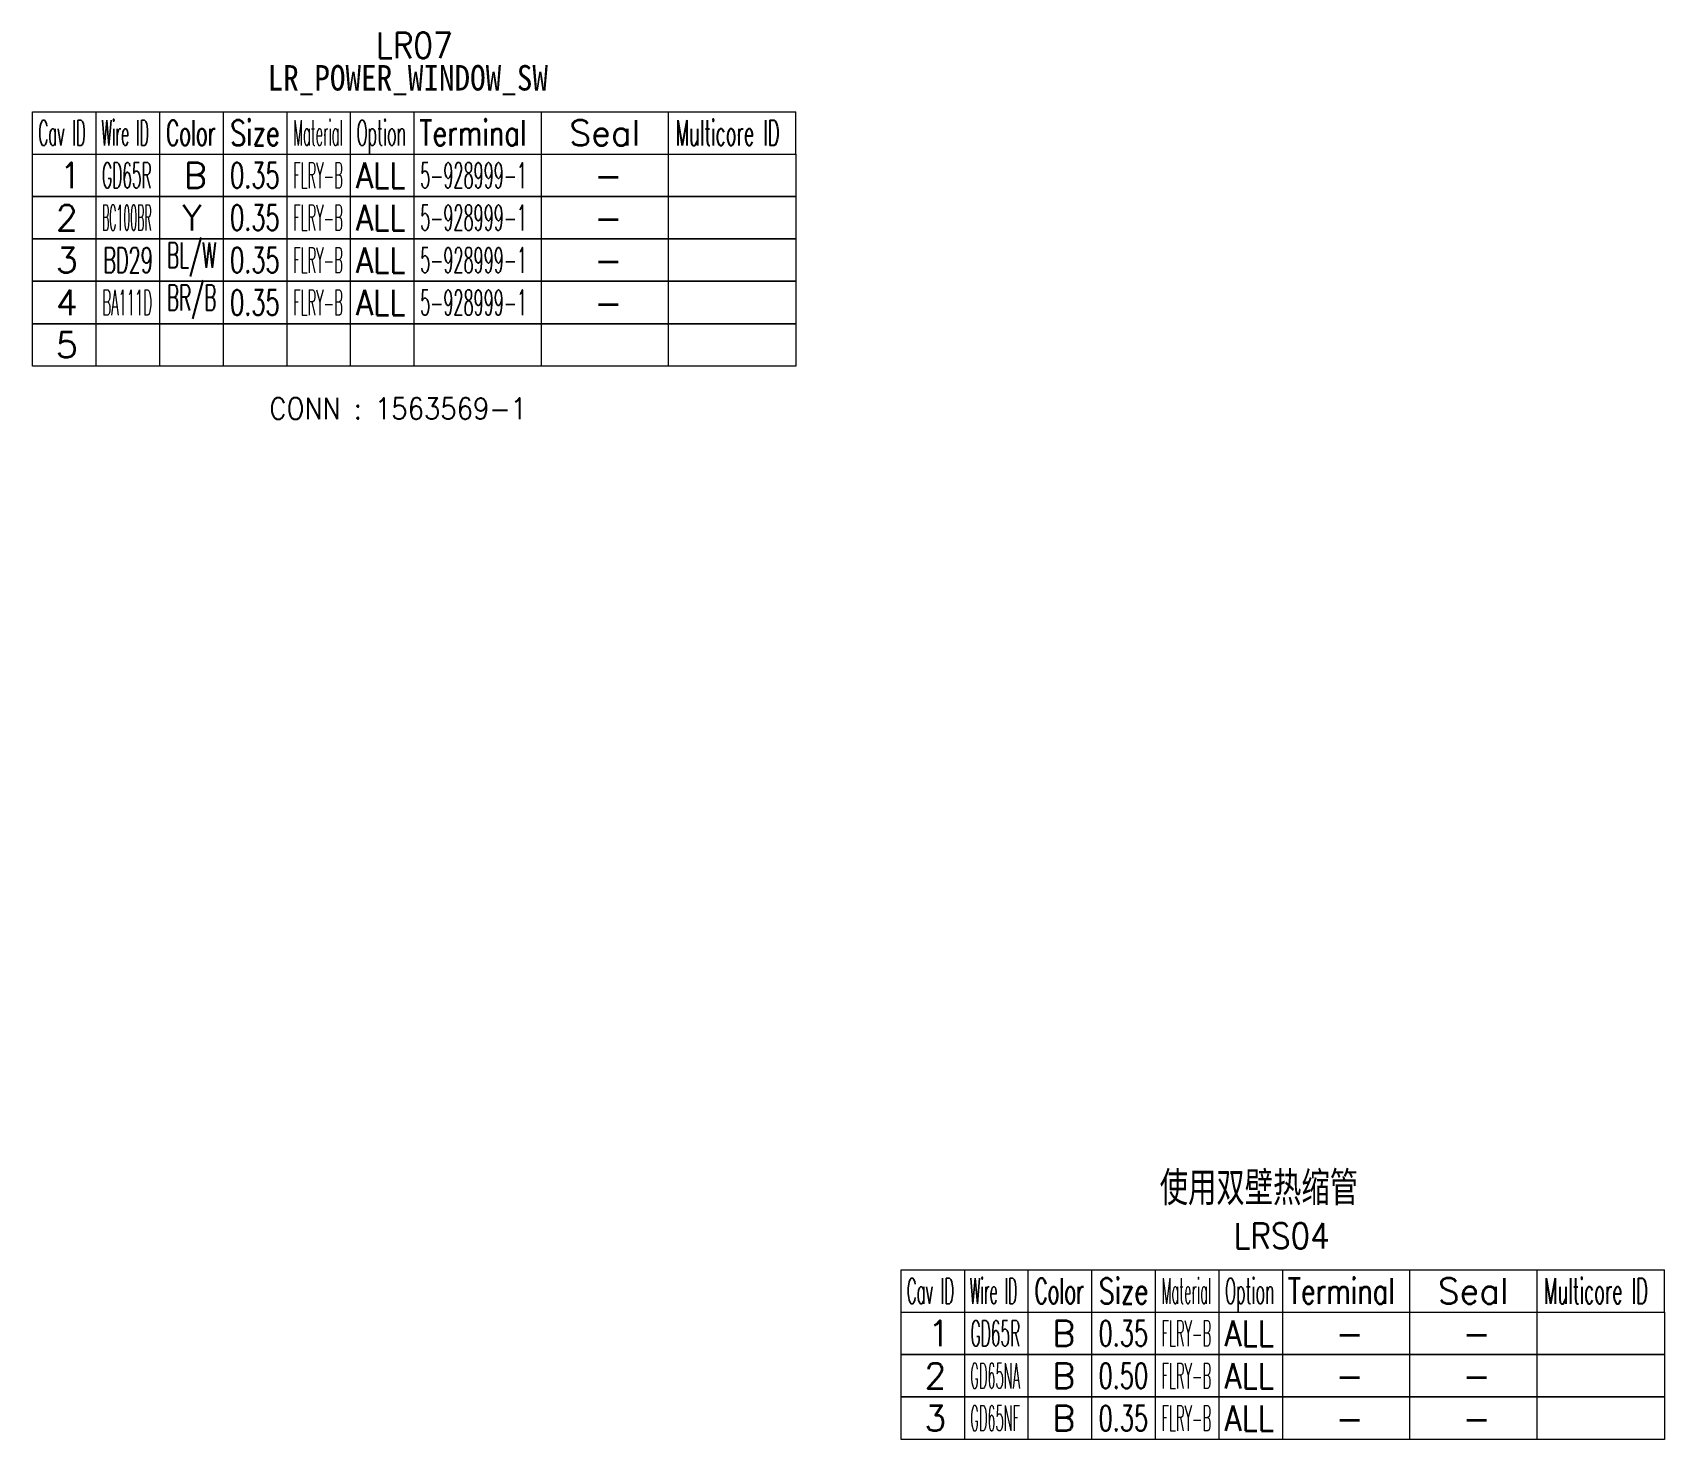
# Model space of a CAD drawing. Header units: inches. Extents: x 47316 to 59086, y 3141 to 11743.
# Drawn here: x 48487.5 to 48679.9, y 7296.8 to 7462.6 of the extents above; entities that cross this region are included whole.
import ezdxf

# ---------------------------------------------------------------- set-up
doc = ezdxf.new("R2010")
doc.units = ezdxf.units.IN
doc.header["$MEASUREMENT"] = 0
doc.styles.add('MtX_SimSun', font='')
doc.styles.get("Standard").update_dxf_attribs({"font": ''})
doc.styles.get('MtX_SimSun').set_extended_font_data('SimSun')
doc.styles.get('Standard').set_extended_font_data('SimSun')

msp = doc.modelspace()

# ---------------------------------------------------------------- linework, layer by layer
at = {"color": 0, "linetype": 'Continuous', "lineweight": 15}
for p, q in [((48487.46, 7453.31), (48577.46, 7453.31)), ((48487.46, 7448.31), (48487.46, 7453.31)), ((48487.46, 7448.31), (48577.46, 7448.31)), ((48589.87, 7316.77), (48679.87, 7316.77)), ((48589.87, 7311.77), (48589.87, 7316.77)), ((48589.87, 7311.77), (48679.87, 7311.77))]:
    msp.add_line(p, q, dxfattribs=at)
at = {"color": 7, "linetype": 'Continuous', "lineweight": 15}
for p, q in [((48494.96, 7448.31), (48494.96, 7453.31)), ((48502.46, 7448.31), (48502.46, 7453.31)), ((48509.96, 7448.31), (48509.96, 7453.31)), ((48517.46, 7448.31), (48517.46, 7453.31)), ((48524.96, 7448.31), (48524.96, 7453.31)), ((48532.46, 7448.31), (48532.46, 7453.31)), ((48547.46, 7448.31), (48547.46, 7453.31)), ((48562.46, 7448.31), (48562.46, 7453.31)), ((48577.46, 7448.31), (48577.46, 7453.31)), ((48597.37, 7311.77), (48597.37, 7316.77)), ((48604.87, 7311.77), (48604.87, 7316.77)), ((48612.37, 7311.77), (48612.37, 7316.77)), ((48619.87, 7311.77), (48619.87, 7316.77)), ((48627.37, 7311.77), (48627.37, 7316.77)), ((48634.87, 7311.77), (48634.87, 7316.77)), ((48649.87, 7311.77), (48649.87, 7316.77)), ((48664.87, 7311.77), (48664.87, 7316.77)), ((48679.87, 7311.77), (48679.87, 7316.77))]:
    msp.add_line(p, q, dxfattribs=at)
at = {"color": 102, "linetype": 'Continuous', "lineweight": 15}
for p, q in [((48494.96, 7443.31), (48494.96, 7448.31)), ((48502.46, 7443.31), (48502.46, 7448.31)), ((48509.96, 7443.31), (48509.96, 7448.31)), ((48517.46, 7443.31), (48517.46, 7448.31)), ((48524.96, 7443.31), (48524.96, 7448.31)), ((48532.46, 7443.31), (48532.46, 7448.31)), ((48547.46, 7443.31), (48547.46, 7448.31)), ((48562.46, 7443.31), (48562.46, 7448.31)), ((48494.96, 7438.31), (48494.96, 7443.31)), ((48502.46, 7438.31), (48502.46, 7443.31)), ((48509.96, 7438.31), (48509.96, 7443.31)), ((48517.46, 7438.31), (48517.46, 7443.31)), ((48524.96, 7438.31), (48524.96, 7443.31)), ((48532.46, 7438.31), (48532.46, 7443.31)), ((48547.46, 7438.31), (48547.46, 7443.31)), ((48562.46, 7438.31), (48562.46, 7443.31)), ((48494.96, 7433.31), (48494.96, 7438.31)), ((48502.46, 7433.31), (48502.46, 7438.31)), ((48509.96, 7433.31), (48509.96, 7438.31)), ((48517.46, 7433.31), (48517.46, 7438.31)), ((48524.96, 7433.31), (48524.96, 7438.31)), ((48532.46, 7433.31), (48532.46, 7438.31)), ((48547.46, 7433.31), (48547.46, 7438.31)), ((48562.46, 7433.31), (48562.46, 7438.31)), ((48494.96, 7428.31), (48494.96, 7433.31)), ((48502.46, 7428.31), (48502.46, 7433.31)), ((48509.96, 7428.31), (48509.96, 7433.31)), ((48517.46, 7428.31), (48517.46, 7433.31)), ((48524.96, 7428.31), (48524.96, 7433.31)), ((48532.46, 7428.31), (48532.46, 7433.31)), ((48547.46, 7428.31), (48547.46, 7433.31)), ((48562.46, 7428.31), (48562.46, 7433.31)), ((48494.96, 7423.31), (48494.96, 7428.31)), ((48502.46, 7423.31), (48502.46, 7428.31)), ((48509.96, 7423.31), (48509.96, 7428.31)), ((48517.46, 7423.31), (48517.46, 7428.31)), ((48524.96, 7423.31), (48524.96, 7428.31)), ((48532.46, 7423.31), (48532.46, 7428.31)), ((48547.46, 7423.31), (48547.46, 7428.31)), ((48562.46, 7423.31), (48562.46, 7428.31)), ((48597.37, 7306.77), (48597.37, 7311.77)), ((48604.87, 7306.77), (48604.87, 7311.77)), ((48612.37, 7306.77), (48612.37, 7311.77)), ((48619.87, 7306.77), (48619.87, 7311.77)), ((48627.37, 7306.77), (48627.37, 7311.77)), ((48634.87, 7306.77), (48634.87, 7311.77)), ((48649.87, 7306.77), (48649.87, 7311.77)), ((48664.87, 7306.77), (48664.87, 7311.77)), ((48597.37, 7301.77), (48597.37, 7306.77)), ((48604.87, 7301.77), (48604.87, 7306.77)), ((48612.37, 7301.77), (48612.37, 7306.77)), ((48619.87, 7301.77), (48619.87, 7306.77)), ((48627.37, 7301.77), (48627.37, 7306.77)), ((48634.87, 7301.77), (48634.87, 7306.77)), ((48649.87, 7301.77), (48649.87, 7306.77)), ((48664.87, 7301.77), (48664.87, 7306.77)), ((48597.37, 7296.77), (48597.37, 7301.77)), ((48604.87, 7296.77), (48604.87, 7301.77)), ((48612.37, 7296.77), (48612.37, 7301.77)), ((48619.87, 7296.77), (48619.87, 7301.77)), ((48627.37, 7296.77), (48627.37, 7301.77)), ((48634.87, 7296.77), (48634.87, 7301.77)), ((48649.87, 7296.77), (48649.87, 7301.77)), ((48664.87, 7296.77), (48664.87, 7301.77))]:
    msp.add_line(p, q, dxfattribs=at)
at = {"color": 0, "linetype": 'Continuous', "lineweight": 15}
for points in [[(48487.46, 7443.31), (48487.46, 7448.31), (48577.46, 7448.31), (48577.46, 7443.31)], [(48487.46, 7438.31), (48487.46, 7443.31), (48577.46, 7443.31), (48577.46, 7438.31)], [(48487.46, 7433.31), (48487.46, 7438.31), (48577.46, 7438.31), (48577.46, 7433.31)], [(48487.46, 7428.31), (48487.46, 7433.31), (48577.46, 7433.31), (48577.46, 7428.31)], [(48487.46, 7423.31), (48487.46, 7428.31), (48577.46, 7428.31), (48577.46, 7423.31)], [(48589.87, 7306.77), (48589.87, 7311.77), (48679.87, 7311.77), (48679.87, 7306.77)], [(48589.87, 7301.77), (48589.87, 7306.77), (48679.87, 7306.77), (48679.87, 7301.77)], [(48589.87, 7296.77), (48589.87, 7301.77), (48679.87, 7301.77), (48679.87, 7296.77)]]:
    msp.add_lwpolyline(points, close=True, dxfattribs=at)

# ---------------------------------------------------------------- texts
at = {"lineweight": -3, "style": 'MtX_SimSun', "width": 0.7}
msp.add_text('使用双壁热缩管', height=3.5, dxfattribs=at).set_placement((48620.36, 7324.77))
at = {"color": 6, "linetype": 'Continuous', "lineweight": 20, "char_height": 3, "attachment_point": 1}
for s, insert, width in [('\\Fromans.shx;\\W0.9000000000;\\T1.0000000000;\\o\\lLR07', (48527.96, 7462.63), 10.0286), ('\\f黑体|b0|i0|c1|p0;\\W0.9000000000;\\T1.0000000000;\\o\\lLR_POWER_WINDOW_SW', (48515.17, 7458.81), 34.9483), ('\\Fromans.shx;\\W0.9000000000;\\T1.0000000000;\\o\\lLRS04', (48629.08, 7322.27), 12.6)]:
    msp.add_mtext(s, dxfattribs=dict(at, insert=insert, width=width))
at = {"color": 7, "linetype": 'Continuous', "lineweight": 15, "char_height": 3, "attachment_point": 1}
for s, insert, width in [('\\Fromans.shx;\\W0.4292452830;\\T1.0000000000;\\o\\lCav ID', (48488.15, 7452.31), 6.5), ('\\Fromans.shx;\\W0.4026548673;\\T1.0000000000;\\o\\lWire ID', (48495.58, 7452.31), 6.5), ('\\Fromans.shx;\\W0.5687500000;\\T1.0000000000;\\o\\lColor', (48503.21, 7452.31), 6.5), ('\\Fromans.shx;\\W0.7222222222;\\T1.0000000000;\\o\\lSize', (48510.77, 7452.31), 6.5), ('\\Fromans.shx;\\W0.3760330579;\\T1.0000000000;\\o\\lMaterial', (48518.18, 7452.31), 6.5), ('\\Fromans.shx;\\W0.4595959596;\\T1.0000000000;\\o\\lOption', (48525.66, 7452.31), 6.5), ('\\Fromans.shx;\\W0.7480916031;\\T1.0000000000;\\o\\lTerminal', (48533.07, 7452.31), 14), ('\\Fromans.shx;\\W1.0000000000;\\T1.0000000000;\\o\\lSeal', (48550.75, 7452.31), 9.2857), ('\\Fromans.shx;\\W0.5185185185;\\T1.0000000000;\\o\\lMulticore ID', (48563.26, 7452.31), 14), ('\\Fromans.shx;\\W1.0000000000;\\T1.0000000000;\\o\\l1', (48490.64, 7447.31), 2.8571), ('\\Fromans.shx;\\W1.0000000000;\\T1.0000000000;\\o\\l2', (48490.21, 7442.31), 2.8571), ('\\Fromans.shx;\\W1.0000000000;\\T1.0000000000;\\o\\l3', (48490.21, 7437.31), 2.8571), ('\\Fromans.shx;\\W1.0000000000;\\T1.0000000000;\\o\\l4', (48490.21, 7432.31), 2.8571), ('\\Fromans.shx;\\W1.0000000000;\\T1.0000000000;\\o\\l5', (48490.21, 7427.31), 2.8571), ('\\Fromans.shx;\\W0.4292452830;\\T1.0000000000;\\o\\lCav ID', (48590.55, 7315.77), 6.5), ('\\Fromans.shx;\\W0.4026548673;\\T1.0000000000;\\o\\lWire ID', (48597.98, 7315.77), 6.5), ('\\Fromans.shx;\\W0.5687500000;\\T1.0000000000;\\o\\lColor', (48605.61, 7315.77), 6.5), ('\\Fromans.shx;\\W0.7222222222;\\T1.0000000000;\\o\\lSize', (48613.18, 7315.77), 6.5), ('\\Fromans.shx;\\W0.3760330579;\\T1.0000000000;\\o\\lMaterial', (48620.58, 7315.77), 6.5), ('\\Fromans.shx;\\W0.4595959596;\\T1.0000000000;\\o\\lOption', (48628.06, 7315.77), 6.5), ('\\Fromans.shx;\\W0.7480916031;\\T1.0000000000;\\o\\lTerminal', (48635.47, 7315.77), 14), ('\\Fromans.shx;\\W1.0000000000;\\T1.0000000000;\\o\\lSeal', (48653.15, 7315.77), 9.2857), ('\\Fromans.shx;\\W0.5185185185;\\T1.0000000000;\\o\\lMulticore ID', (48665.66, 7315.77), 14), ('\\Fromans.shx;\\W1.0000000000;\\T1.0000000000;\\o\\l1', (48593.05, 7310.77), 2.8571), ('\\Fromans.shx;\\W1.0000000000;\\T1.0000000000;\\o\\l2', (48592.62, 7305.77), 2.8571), ('\\Fromans.shx;\\W1.0000000000;\\T1.0000000000;\\o\\l3', (48592.62, 7300.77), 2.8571)]:
    msp.add_mtext(s, dxfattribs=dict(at, insert=insert, width=width))
at = {"color": 21, "linetype": 'Continuous', "lineweight": 15, "char_height": 3, "attachment_point": 1}
for s, insert, width in [('\\Fromans.shx;\\W0.4417475728;\\T1.0000000000;\\o\\lGD65R', (48495.65, 7447.31), 6.5), ('\\Fromans.shx;\\W0.6500000000;\\T1.0000000000;\\o\\l0.35', (48510.74, 7447.31), 6.5), ('\\Fromans.shx;\\W0.8750000000;\\T1.0000000000;\\o\\lALL', (48525.59, 7447.31), 6.5), ('\\Fromans.shx;\\W1.0000000000;\\T1.0000000000;\\o\\l-', (48553.68, 7447.31), 3.7143), ('\\Fromans.shx;\\W0.3159722222;\\T1.0000000000;\\o\\lBC100BR', (48495.64, 7442.31), 6.5), ('\\Fromans.shx;\\W0.6500000000;\\T1.0000000000;\\o\\l0.35', (48510.74, 7442.31), 6.5), ('\\Fromans.shx;\\W0.8750000000;\\T1.0000000000;\\o\\lALL', (48525.59, 7442.31), 6.5), ('\\Fromans.shx;\\W1.0000000000;\\T1.0000000000;\\o\\l-', (48553.68, 7442.31), 3.7143), ('\\Fromans.shx;\\W0.5548780488;\\T1.0000000000;\\o\\lBD29', (48495.78, 7437.31), 6.5), ('\\Fromans.shx;\\W0.6500000000;\\T1.0000000000;\\o\\l0.35', (48510.74, 7437.31), 6.5), ('\\Fromans.shx;\\W0.8750000000;\\T1.0000000000;\\o\\lALL', (48525.59, 7437.31), 6.5), ('\\Fromans.shx;\\W1.0000000000;\\T1.0000000000;\\o\\l-', (48553.68, 7437.31), 3.7143), ('\\Fromans.shx;\\W0.3791666667;\\T1.0000000000;\\o\\lBA111D', (48495.68, 7432.31), 6.5), ('\\Fromans.shx;\\W0.6500000000;\\T1.0000000000;\\o\\l0.35', (48510.74, 7432.31), 6.5), ('\\Fromans.shx;\\W0.8750000000;\\T1.0000000000;\\o\\lALL', (48525.59, 7432.31), 6.5), ('\\Fromans.shx;\\W1.0000000000;\\T1.0000000000;\\o\\l-', (48553.68, 7432.31), 3.7143), ('\\Fromans.shx;\\W0.4417475728;\\T1.0000000000;\\o\\lGD65R', (48598.06, 7310.77), 6.5), ('\\Fromans.shx;\\W0.6500000000;\\T1.0000000000;\\o\\l0.35', (48613.15, 7310.77), 6.5), ('\\Fromans.shx;\\W0.8750000000;\\T1.0000000000;\\o\\lALL', (48627.99, 7310.77), 6.5), ('\\Fromans.shx;\\W1.0000000000;\\T1.0000000000;\\o\\l-', (48656.08, 7310.77), 3.7143), ('\\Fromans.shx;\\W0.3729508197;\\T1.0000000000;\\o\\lGD65NA', (48598.03, 7305.77), 6.5), ('\\Fromans.shx;\\W0.6500000000;\\T1.0000000000;\\o\\l0.50', (48613.15, 7305.77), 6.5), ('\\Fromans.shx;\\W0.8750000000;\\T1.0000000000;\\o\\lALL', (48627.99, 7305.77), 6.5), ('\\Fromans.shx;\\W1.0000000000;\\T1.0000000000;\\o\\l-', (48656.08, 7305.77), 3.7143), ('\\Fromans.shx;\\W0.3729508197;\\T1.0000000000;\\o\\lGD65NF', (48598.03, 7300.77), 6.5), ('\\Fromans.shx;\\W0.6500000000;\\T1.0000000000;\\o\\l0.35', (48613.15, 7300.77), 6.5), ('\\Fromans.shx;\\W0.8750000000;\\T1.0000000000;\\o\\lALL', (48627.99, 7300.77), 6.5), ('\\Fromans.shx;\\W1.0000000000;\\T1.0000000000;\\o\\l-', (48656.08, 7300.77), 3.7143)]:
    msp.add_mtext(s, dxfattribs=dict(at, insert=insert, width=width))
at = {"color": 140, "linetype": 'Continuous', "lineweight": 15, "char_height": 3, "attachment_point": 1}
for s, insert, width in [('\\Fromans.shx;\\W1.0000000000;\\T1.0000000000;\\o\\lB', (48505.29, 7447.31), 3), ('\\Fromans.shx;\\W0.3760330579;\\T1.0000000000;\\o\\lFLRY-B', (48518.18, 7447.31), 6.5), ('\\Fromans.shx;\\W0.4622641509;\\T1.0000000000;\\o\\l5-928999-1', (48533.16, 7447.31), 14), ('\\Fromans.shx;\\W1.0000000000;\\T1.0000000000;\\o\\lY', (48505.07, 7442.31), 2.5714), ('\\Fromans.shx;\\W0.3760330579;\\T1.0000000000;\\o\\lFLRY-B', (48518.18, 7442.31), 6.5), ('\\Fromans.shx;\\W0.4622641509;\\T1.0000000000;\\o\\l5-928999-1', (48533.16, 7442.31), 14), ('\\Fromans.shx;\\W0.5416666667;\\T1.0000000000;\\o\\lBL/W', (48503.27, 7437.89), 6.5), ('\\Fromans.shx;\\W0.3760330579;\\T1.0000000000;\\o\\lFLRY-B', (48518.18, 7437.31), 6.5), ('\\Fromans.shx;\\W0.4622641509;\\T1.0000000000;\\o\\l5-928999-1', (48533.16, 7437.31), 14), ('\\Fromans.shx;\\W0.5352941176;\\T1.0000000000;\\o\\lBR/B', (48503.27, 7432.89), 6.5), ('\\Fromans.shx;\\W0.3760330579;\\T1.0000000000;\\o\\lFLRY-B', (48518.18, 7432.31), 6.5), ('\\Fromans.shx;\\W0.4622641509;\\T1.0000000000;\\o\\l5-928999-1', (48533.16, 7432.31), 14), ('\\Fromans.shx;\\W1.0000000000;\\T1.0000000000;\\o\\lB', (48607.69, 7310.77), 3), ('\\Fromans.shx;\\W0.3760330579;\\T1.0000000000;\\o\\lFLRY-B', (48620.58, 7310.77), 6.5), ('\\Fromans.shx;\\W1.0000000000;\\T1.0000000000;\\o\\l-', (48641.08, 7310.77), 3.7143), ('\\Fromans.shx;\\W1.0000000000;\\T1.0000000000;\\o\\lB', (48607.69, 7305.77), 3), ('\\Fromans.shx;\\W0.3760330579;\\T1.0000000000;\\o\\lFLRY-B', (48620.58, 7305.77), 6.5), ('\\Fromans.shx;\\W1.0000000000;\\T1.0000000000;\\o\\l-', (48641.08, 7305.77), 3.7143), ('\\Fromans.shx;\\W1.0000000000;\\T1.0000000000;\\o\\lB', (48607.69, 7300.77), 3), ('\\Fromans.shx;\\W0.3760330579;\\T1.0000000000;\\o\\lFLRY-B', (48620.58, 7300.77), 6.5), ('\\Fromans.shx;\\W1.0000000000;\\T1.0000000000;\\o\\l-', (48641.08, 7300.77), 3.7143)]:
    msp.add_mtext(s, dxfattribs=dict(at, insert=insert, width=width))
at = {"color": 42, "linetype": 'Continuous', "lineweight": 15, "insert": (48515.38, 7419.56), "char_height": 2.5, "width": 34.8214, "attachment_point": 1}
msp.add_mtext('\\Fromans.shx;\\W0.9000000000;\\T1.0000000000;\\o\\lCONN : 1563569-1', dxfattribs=at)

doc.saveas('drawing.dxf')
